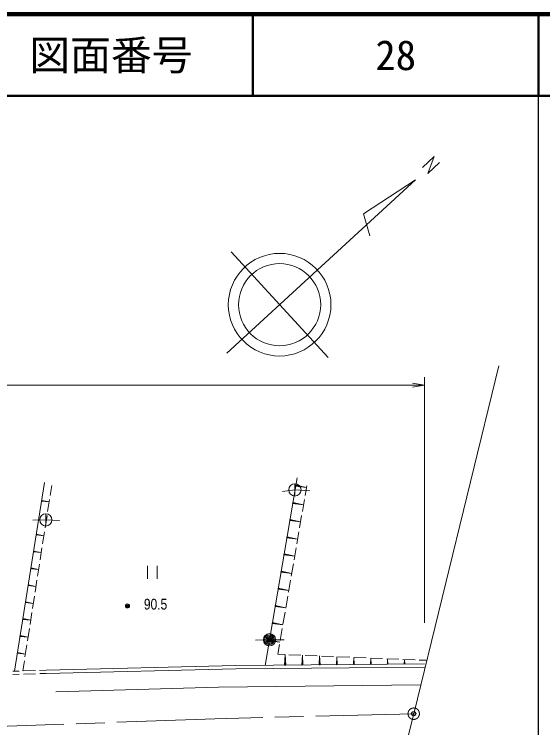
# Model space of a CAD drawing. Units: millimetres, scale not verified. Extents: x 40000 to 680000, y 20000 to 380000.
# Drawn here: x 514784 to 579500, y 292636 to 380000 of the extents above; entities that cross this region are included whole.
import ezdxf
from ezdxf.enums import TextEntityAlignment as Align

# ---------------------------------------------------------------- set-up
doc = ezdxf.new("R2010")
doc.units = ezdxf.units.MM
doc.header["$LTSCALE"] = 1000
doc.header["$PDMODE"] = 32
doc.header["$PDSIZE"] = 500
doc.linetypes.add('CHAIN', pattern=[18.5, 12, -1.5, 3.5, -1.5])
for name, color, linetype, lineweight in [('M-BMK', 2, 'CHAIN', 13), ('M-BMK-OTRS', 5, 'Continuous', 13), ('M-BMK-SRVR', 3, 'Continuous', 13), ('M-STR-HTXT', 7, 'Continuous', 13), ('M-TTL', 2, 'Continuous', 140), ('M-TTL-BAND', 7, 'Continuous', 25), ('M-TTL-LINE', 7, 'Continuous', 50), ('M-WORK', 1, 'Continuous', 13)]:
    doc.layers.add(name, color=color, linetype=linetype, lineweight=lineweight)
doc.layers.add('M-OTRS', color=6, linetype='Continuous')
doc.layers.add('M-TTL-TXT', color=7, linetype='Continuous')
doc.styles.add('ＭＳ ゴシック', font='')
doc.styles.add('ＭＳ Ｐゴシック', font='')
doc.styles.get('ＭＳ ゴシック').set_extended_font_data('MS Gothic')
doc.styles.get('ＭＳ Ｐゴシック').set_extended_font_data('MS PGothic')

# ---------------------------------------------------------------- blocks, each defined once
blk = doc.blocks.new('open_arrow')
at = {"color": 0, "linetype": 'Continuous', "lineweight": -2}
blk.add_lwpolyline([(7.5, 1.25), (0, 0), (7.5, -1.25)], dxfattribs=at)

msp = doc.modelspace()

# ---------------------------------------------------------------- linework, layer by layer
at = {"layer": 'M-BMK'}
msp.add_lwpolyline([(563699, 294355), (539357, 293728), (508381, 292628), (472937, 291213)], dxfattribs=at)
msp.add_circle((563699, 294355), 700, dxfattribs=at)
at = {"layer": 'M-BMK-OTRS'}
for p, q in [((563699, 294355), (574110, 336966)), ((554313, 256754), (563699, 294355))]:
    msp.add_line(p, q, dxfattribs=at)
at = {"layer": 'M-BMK-SRVR'}
for p, q in [((564770, 361257), (566198, 362569)), ((566198, 362569), (565447, 360512)), ((565447, 360512), (566874, 361837)), ((563937, 359746), (540801, 338483)), ((563937, 359746), (557534, 355569)), ((557534, 355569), (558309, 352867)), ((553233, 337959), (541326, 350915))]:
    msp.add_line(p, q, dxfattribs=at)
for radius in [6284, 5028]:
    msp.add_circle((547279, 344437), radius, dxfattribs=at)
at = {"layer": 'M-OTRS'}
msp.add_point((563699, 294355), dxfattribs=at)
at = {"layer": 'M-STR-HTXT'}
for p, q in [((565040, 305465), (565040, 335572)), ((429156, 334572), (565040, 334572))]:
    msp.add_line(p, q, dxfattribs=at)
at = {"layer": 'M-TTL'}
msp.add_line((680000, 380000), (40000, 380000), dxfattribs=at)
at = {"layer": 'M-TTL-BAND'}
msp.add_line((579000, 20000), (579000, 370000), dxfattribs=at)
at = {"layer": 'M-TTL-LINE'}
for p, q in [((543997, 380000), (543997, 370000)), ((579000, 380000), (579000, 370000)), ((40000, 370000), (680000, 370000))]:
    msp.add_line(p, q, dxfattribs=at)
at = {"layer": 'M-WORK'}
for p, q in [((514802, 299555), (518498, 322678)), ((545500, 300272), (549410, 323245)), ((549155, 322500), (549155, 321000)), ((519373, 322316), (519180, 321081)), ((549233, 322206), (549256, 322338)), ((549233, 322206), (550570, 322047)), ((549244, 322272), (550570, 322047)), ((549256, 322338), (550570, 322047)), ((550609, 322274), (550402, 321069)), ((518132, 320388), (518146, 320479)), ((518132, 320388), (519056, 320287)), ((518139, 320433), (519056, 320287)), ((518146, 320479), (519056, 320287)), ((519103, 320587), (518872, 319105)), ((548875, 320102), (548898, 320234)), ((548875, 320102), (550208, 319943)), ((548886, 320168), (550208, 319943)), ((548898, 320234), (550208, 319943)), ((550317, 320576), (550063, 319098)), ((518794, 318611), (518563, 317128)), ((518652, 318836), (518652, 317336)), ((548517, 317999), (548539, 318131)), ((548528, 318065), (549847, 317840)), ((548539, 318131), (549847, 317840)), ((549978, 318605), (549724, 317126)), ((548517, 317999), (549847, 317840)), ((517471, 316251), (517485, 316344)), ((517478, 316298), (518410, 316149)), ((517485, 316344), (518410, 316149)), ((518486, 316634), (518255, 315152)), ((549640, 316634), (549386, 315155)), ((517471, 316251), (518410, 316149)), ((548159, 315896), (548182, 316027)), ((548159, 315896), (549486, 315738)), ((548170, 315962), (549486, 315738)), ((548182, 316027), (549486, 315738)), ((518177, 314658), (517946, 313176)), ((549301, 314663), (549047, 313184)), ((517140, 314182), (517155, 314276)), ((517140, 314182), (518087, 314079)), ((517147, 314229), (518087, 314079)), ((517155, 314276), (518087, 314079)), ((547801, 313793), (547824, 313924)), ((547801, 313793), (549125, 313635)), ((547812, 313859), (549125, 313635)), ((547824, 313924), (549125, 313635)), ((516809, 312112), (516824, 312207)), ((516809, 312112), (517764, 312008)), ((516817, 312159), (517764, 312008)), ((516824, 312207), (517764, 312008)), ((517869, 312682), (517638, 311200)), ((531097, 312456), (531097, 310856)), ((532297, 310856), (532297, 312456)), ((548962, 312691), (548708, 311213)), ((547443, 311691), (547466, 311822)), ((547443, 311691), (548763, 311533)), ((547455, 311756), (548763, 311533)), ((547466, 311822), (548763, 311533)), ((517560, 310706), (517329, 309224)), ((548624, 310720), (548370, 309242)), ((516478, 310041), (516493, 310137)), ((516478, 310041), (517440, 309936)), ((516486, 310089), (517440, 309936)), ((516493, 310137), (517440, 309936)), ((547086, 309589), (547108, 309719)), ((547086, 309589), (548402, 309432)), ((547097, 309654), (548402, 309432)), ((547108, 309719), (548402, 309432)), ((517252, 308730), (517021, 307248)), ((548285, 308749), (548031, 307271)), ((516147, 307970), (516162, 308066)), ((516147, 307970), (517117, 307864)), ((516155, 308018), (517117, 307864)), ((516162, 308066), (517117, 307864)), ((546728, 307487), (546750, 307617)), ((546739, 307552), (548041, 307331)), ((546750, 307617), (548041, 307331)), ((516943, 306754), (516712, 305272)), ((546728, 307487), (548041, 307331)), ((547946, 306778), (547692, 305300)), ((515816, 305897), (515831, 305994)), ((515816, 305897), (516793, 305791)), ((515824, 305946), (516793, 305791)), ((515831, 305994), (516793, 305791)), ((546370, 305386), (546393, 305516)), ((546370, 305386), (547680, 305230)), ((546381, 305451), (547680, 305230)), ((546393, 305516), (547680, 305230)), ((516635, 304778), (516404, 303296)), ((547608, 304807), (547354, 303329)), ((515485, 303824), (515500, 303922)), ((515485, 303824), (516469, 303717)), ((515492, 303873), (516469, 303717)), ((515500, 303922), (516469, 303717)), ((546013, 303285), (546035, 303414)), ((546013, 303285), (547319, 303129)), ((546024, 303349), (547319, 303129)), ((546035, 303414), (547319, 303129)), ((516326, 302802), (516095, 301320)), ((547269, 302836), (547062, 301630)), ((515153, 301751), (515169, 301849)), ((515153, 301751), (516145, 301643)), ((515161, 301800), (516145, 301643)), ((515169, 301849), (516145, 301643)), ((547062, 301630), (547899, 301596)), ((547890, 300295), (547942, 301594)), ((547955, 300296), (547942, 301594)), ((548020, 300297), (547942, 301594)), ((548399, 301576), (549897, 301515)), ((550015, 300316), (550062, 301508)), ((550074, 300317), (550062, 301508)), ((550134, 300318), (550062, 301508)), ((550397, 301495), (551896, 301434)), ((552128, 300337), (552172, 301423)), ((552183, 300338), (552172, 301423)), ((552237, 300338), (552172, 301423)), ((552395, 301414), (553894, 301353)), ((516018, 300826), (515825, 299590)), ((554231, 300358), (554271, 301337)), ((554280, 300359), (554271, 301337)), ((554329, 300359), (554271, 301337)), ((554394, 301333), (555892, 301272)), ((556324, 300379), (556359, 301253)), ((556368, 300379), (556359, 301253)), ((556411, 300380), (556359, 301253)), ((556392, 301251), (557891, 301190)), ((558390, 301170), (559889, 301109)), ((558406, 300399), (558437, 301168)), ((558444, 300400), (558437, 301168)), ((558483, 300400), (558437, 301168)), ((560389, 301089), (561887, 301028)), ((560478, 300420), (560504, 301084)), ((560511, 300420), (560504, 301084)), ((560544, 300420), (560504, 301084)), ((562387, 301008), (563886, 300947)), ((562539, 300440), (562561, 301001)), ((562567, 300440), (562561, 301001)), ((562595, 300441), (562561, 301001)), ((564385, 300927), (565222, 300893)), ((517884, 299661), (518671, 299688)), ((548020, 300297), (547890, 300295)), ((550134, 300318), (550015, 300316)), ((552237, 300338), (552128, 300337)), ((554329, 300359), (554231, 300358)), ((556411, 300380), (556324, 300379)), ((558483, 300400), (558406, 300399)), ((560544, 300420), (560478, 300420)), ((562595, 300441), (562539, 300440)), ((514598, 299548), (515385, 299575)), ((514614, 299148), (515399, 299175)), ((515885, 299592), (517384, 299644)), ((515899, 299192), (517398, 299244)), ((517897, 299261), (518682, 299288))]:
    msp.add_line(p, q, dxfattribs=at)
for points in [[(547652, 321582), (549155, 321750), (550997, 321662)], [(517053, 318052), (518652, 318086), (520342, 317995)], [(544337, 303364), (546035, 303414), (547834, 303401)], [(518671, 299688), (541917, 300236), (565040, 300465)], [(518682, 299288), (541924, 299836), (565044, 300065)], [(519877, 297028), (539803, 297618), (564544, 297885)]]:
    msp.add_lwpolyline(points, dxfattribs=at)
for centre, radius in [((549155, 321750), 750), ((518652, 318086), 750), ((528645, 307555), 150), ((528645, 307555), 120), ((528645, 307555), 90), ((528645, 307555), 60), ((528645, 307555), 30), ((528645, 307555), 20), ((546035, 303414), 750), ((546035, 303414), 600), ((546035, 303414), 450), ((546035, 303414), 300), ((546035, 303414), 150), ((546035, 303414), 20)]:
    msp.add_circle(centre, radius, dxfattribs=at)
for p in [(528645, 307555), (546035, 303414)]:
    msp.add_point(p, dxfattribs=at)

# ---------------------------------------------------------------- block references
at = {"layer": 'M-STR-HTXT', "xscale": 200, "yscale": 200, "rotation": 180}
msp.add_blockref('open_arrow', (565040, 334572), dxfattribs=at)

# ---------------------------------------------------------------- texts
at = {"layer": 'M-TTL-TXT', "style": 'ＭＳ ゴシック'}
for s, p in [('図面番号', (526622, 375000)), ('28', (561497, 375000))]:
    msp.add_text(s, height=3666, dxfattribs=at).set_placement(p, align=Align.MIDDLE_CENTER)
at = {"layer": 'M-WORK', "style": 'ＭＳ Ｐゴシック', "width": 0.85}
msp.add_text('90.5', height=1320, dxfattribs=at).set_placement((532086, 306709), align=Align.BOTTOM_CENTER)

doc.saveas('drawing.dxf')
